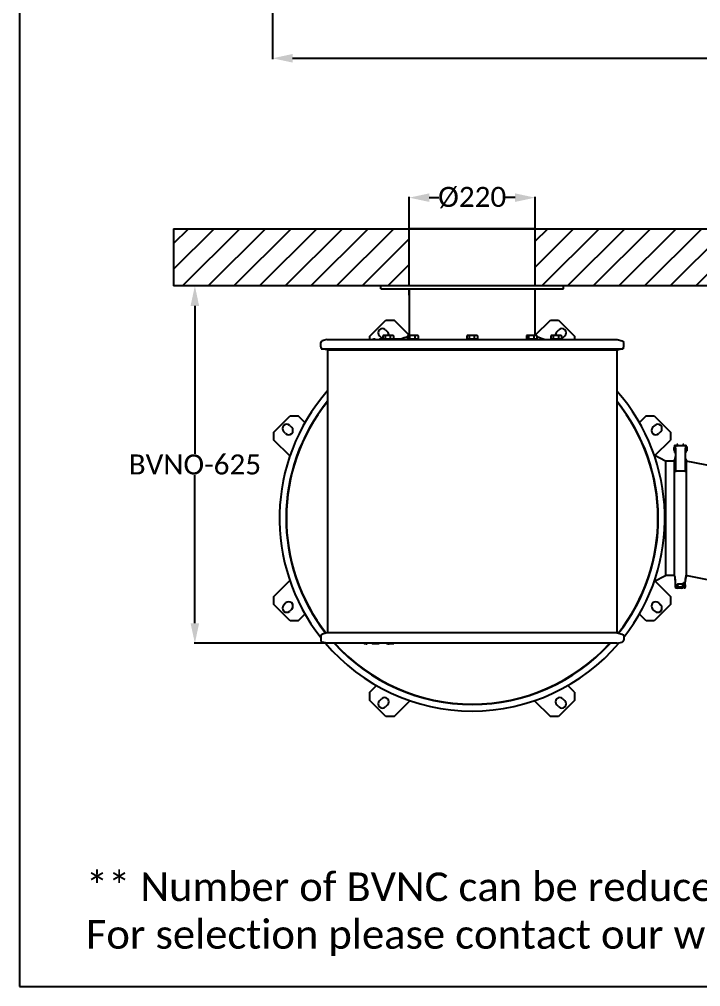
# Model space of a CAD drawing. Header units: millimetres. Extents: x 7589 to 12925, y 625 to 5429.
# Drawn here: x 7589 to 8781, y 625 to 2316 of the extents above; entities that cross this region are included whole.
import ezdxf

# ---------------------------------------------------------------- set-up
doc = ezdxf.new("R2010")
doc.units = ezdxf.units.MM
doc.header["$LTSCALE"] = 307.34
doc.header["$PDMODE"] = 3
doc.header["$PDSIZE"] = 8
doc.layers.get('0').update_dxf_attribs({"linetype": 'CONTINUOUS'})
doc.layers.get('Defpoints').update_dxf_attribs({"linetype": 'CONTINUOUS'})
doc.styles.get("Standard").update_dxf_attribs({"font": 'calibri.ttf'})
doc.dimstyles.get("Standard").update_dxf_attribs({"dimtxt": 35, "dimasz": 35, "dimexe": 1.5, "dimexo": 1, "dimtad": 1, "dimdsep": 46, "dimtxsty": 'Standard', "dimblk": '_FILLED', "dimblk1": '_FILLED', "dimblk2": '_FILLED', "dimcen": 0.09, "dimazin": 2, "dimtol": 1, "dimtp": 0.01, "dimtm": 0.01, "dimtfac": 1, "dimtofl": 0, "dimtmove": 0, "dimatfit": 3, "dimldrblk": '_FILLED', "dimfxl": 1, "dimtolj": 1, "dimarcsym": 0})

# ---------------------------------------------------------------- blocks, each defined once
blk = doc.blocks.new('_FILLED')
at = {"color": 0, "linetype": 'ByBlock'}
blk.add_solid([(0, 0), (-1, 0.214), (-1, -0.214)], dxfattribs=at)
blk = doc.blocks.new('*D49')
at = {"color": 0, "lineweight": -2}
for p, q in [((9697.7, 2702.2), (9697.7, 2246.6)), ((8032.3, 2365.3), (8032.3, 2246.6)), ((8067.3, 2248.1), (8862, 2248.1)), ((9662.7, 2248.1), (8867.9, 2248.1))]:
    blk.add_line(p, q, dxfattribs=at)
at = {"layer": 'Defpoints', "color": 0}
for p in [(9697.7, 2703.2), (8032.3, 2366.3), (9697.7, 2248.1)]:
    blk.add_point(p, dxfattribs=at)
at = {"color": 0, "linetype": 'ByBlock', "lineweight": -2, "xscale": 35, "yscale": 35, "zscale": 35, "rotation": 180}
blk.add_blockref('_FILLED', (8032.3, 2248.1), dxfattribs=at)
at = {"color": 0, "linetype": 'ByBlock', "lineweight": -2, "xscale": 35, "yscale": 35, "zscale": 35}
blk.add_blockref('_FILLED', (9697.7, 2248.1), dxfattribs=at)
at = {"color": 0, "insert": (8865, 2248.1), "char_height": 35, "attachment_point": 5}
blk.add_mtext('\\A1;\\A1;I', dxfattribs=at)
blk = doc.blocks.new('*D54')
at = {"color": 0, "lineweight": -2}
for p, q in [((8271.5, 1940.3), (8271.5, 2005.9)), ((8306.5, 2004.4), (8323, 2004.4)), ((8456.5, 2004.4), (8440.1, 2004.4)), ((8491.5, 1940.3), (8491.5, 2005.9))]:
    blk.add_line(p, q, dxfattribs=at)
at = {"layer": 'Defpoints', "color": 0}
for p in [(8491.5, 2004.4), (8271.5, 1939.3), (8491.5, 1939.3)]:
    blk.add_point(p, dxfattribs=at)
at = {"color": 0, "linetype": 'ByBlock', "lineweight": -2, "xscale": 35, "yscale": 35, "zscale": 35, "rotation": 180}
blk.add_blockref('_FILLED', (8271.5, 2004.4), dxfattribs=at)
at = {"color": 0, "linetype": 'ByBlock', "lineweight": -2, "xscale": 35, "yscale": 35, "zscale": 35}
blk.add_blockref('_FILLED', (8491.5, 2004.4), dxfattribs=at)
at = {"color": 0, "insert": (8381.5, 2004.4), "char_height": 35, "attachment_point": 5}
blk.add_mtext('\\A1;\\A1;%%C220', dxfattribs=at)
blk = doc.blocks.new('*D61')
at = {"color": 0, "lineweight": -2}
for p, q in [((8380.5, 1850.2), (7894.9, 1850.2)), ((7896.4, 1815.2), (7896.4, 1556.2)), ((7896.4, 1260.1), (7896.4, 1519.1)), ((8380.5, 1225.1), (7894.9, 1225.1))]:
    blk.add_line(p, q, dxfattribs=at)
at = {"layer": 'Defpoints', "color": 0}
for p in [(8381.5, 1850.2), (7896.4, 1225.1), (8381.5, 1225.1)]:
    blk.add_point(p, dxfattribs=at)
at = {"color": 0, "linetype": 'ByBlock', "lineweight": -2, "xscale": 35, "yscale": 35, "zscale": 35}
for p, rotation in [((7896.4, 1850.2), 90), ((7896.4, 1225.1), 270)]:
    blk.add_blockref('_FILLED', p, dxfattribs=dict(at, rotation=rotation))
at = {"color": 0, "insert": (7896.4, 1537.6), "char_height": 35, "attachment_point": 5}
blk.add_mtext('\\A1;\\A1;BVNO-625', dxfattribs=at)

msp = doc.modelspace()

# ---------------------------------------------------------------- hatches: boundary and pattern name
h = msp.add_hatch()
h.set_pattern_fill('ANSI31', color=0, scale=10)
h.set_pattern_definition([(45, (7173.21, 609.69), (-22.45064, 22.45064), [])])
h.paths.add_polyline_path([(8271.5372, 1850.15493), (8491.5372, 1850.15493), (8491.5372, 1950.15493), (8271.5372, 1950.15493)])
h.paths.add_polyline_path([(9855.61515, 1850.15493), (8541.5372, 1850.15493), (8221.5372, 1850.15493), (7859.25503, 1850.15493), (7859.25503, 1950.15493), (8430.11856, 1950.15493), (9906.7826, 1950.15493)])

# ---------------------------------------------------------------- linework, layer by layer
at = {"color": 0}
for p, q in [((7589.3549, 5428.59124), (7589.3549, 624.5987)), ((7859.25503, 1950.15493), (9906.7826, 1950.15493)), ((7859.25503, 1950.15493), (7859.25503, 1850.15493)), ((8271.5372, 1850.15493), (8271.5372, 1950.15493)), ((8491.5372, 1950.15493), (8271.5372, 1950.15493)), ((8491.5372, 1850.15493), (8491.5372, 1950.15493)), ((8221.5372, 1850.15493), (7859.25503, 1850.15493)), ((9906.7826, 1850.15493), (7859.25503, 1850.15493)), ((8221.5372, 1845.15493), (8381.5372, 1845.15493)), ((8271.5372, 1833.83422), (8271.5372, 1845.15493)), ((7589.3549, 824.5987), (7589.3549, 724.5987)), ((7589.3549, 624.5987), (12925.4311, 624.5987))]:
    msp.add_line(p, q, dxfattribs=at)
at = {"color": 0, "linetype": 'Continuous'}
for p, q in [((8221.5372, 1845.15493), (8221.5372, 1850.15493)), ((8541.5372, 1850.15493), (8221.5372, 1850.15493)), ((8221.5372, 1845.15493), (8221.5372, 1850.15493)), ((8541.5372, 1850.15493), (8221.5372, 1850.15493)), ((8221.5372, 1845.15493), (8541.5372, 1845.15493)), ((8221.5372, 1845.15493), (8541.5372, 1845.15493)), ((8271.54139, 1845.15493), (8271.54139, 1763.55493)), ((8491.5372, 1763.55493), (8491.5372, 1845.15493)), ((8541.5372, 1845.15493), (8541.5372, 1850.15493)), ((8541.5372, 1845.15493), (8541.5372, 1850.15493)), ((8202.34182, 1762.13963), (8230.6261, 1790.4239)), ((8230.6261, 1790.4239), (8244.76823, 1790.4239)), ((8271.54139, 1763.65074), (8244.76823, 1790.4239)), ((8491.5372, 1763.65493), (8518.30617, 1790.4239)), ((8518.30617, 1790.4239), (8532.4483, 1790.4239)), ((8532.4483, 1790.4239), (8560.73257, 1762.13963)), ((8202.34182, 1756.20623), (8202.34182, 1762.13963)), ((8222.82221, 1759.33691), (8219.28668, 1762.87244)), ((8225.79227, 1763.12483), (8225.35327, 1762.8404)), ((8225.35327, 1762.8404), (8225.35327, 1757.15493)), ((8226.5372, 1763.55493), (8225.79227, 1763.12484)), ((8242.5372, 1763.55493), (8226.5372, 1763.55493)), ((8229.08408, 1762.8404), (8229.08408, 1757.15493)), ((8229.89328, 1773.47904), (8233.42881, 1769.94351)), ((8238.26801, 1762.8404), (8238.26801, 1757.15493)), ((8242.5372, 1763.55493), (8243.28213, 1763.12484)), ((8243.28213, 1763.12483), (8243.72113, 1762.8404)), ((8243.72113, 1762.8404), (8243.72113, 1757.15493)), ((8268.84757, 1763.12483), (8268.40857, 1762.8404)), ((8268.40857, 1762.8404), (8268.40857, 1757.15493)), ((8269.5925, 1763.55493), (8268.84757, 1763.12484)), ((8285.5925, 1763.55493), (8269.5925, 1763.55493)), ((8272.13938, 1762.8404), (8272.13938, 1757.15493)), ((8281.32331, 1762.8404), (8281.32331, 1757.15493)), ((8285.5925, 1763.55493), (8286.33743, 1763.12484)), ((8286.33743, 1763.12483), (8286.77643, 1762.8404)), ((8286.77643, 1762.8404), (8286.77643, 1757.15493)), ((8372.79227, 1763.12483), (8372.35327, 1762.8404)), ((8372.35327, 1762.8404), (8372.35327, 1757.15493)), ((8373.5372, 1763.55493), (8372.79227, 1763.12484)), ((8389.5372, 1763.55493), (8373.5372, 1763.55493)), ((8376.08408, 1762.8404), (8376.08408, 1757.15493)), ((8385.26801, 1762.8404), (8385.26801, 1757.15493)), ((8389.5372, 1763.55493), (8390.28213, 1763.12484)), ((8390.28213, 1763.12483), (8390.72113, 1762.8404)), ((8390.72113, 1762.8404), (8390.72113, 1757.15493)), ((8476.73697, 1763.12483), (8476.29797, 1762.8404)), ((8476.29797, 1762.8404), (8476.29797, 1757.15493)), ((8477.4819, 1763.55493), (8476.73696, 1763.12484)), ((8493.4819, 1763.55493), (8477.4819, 1763.55493)), ((8480.02878, 1762.8404), (8480.02878, 1757.15493)), ((8489.2127, 1762.8404), (8489.2127, 1757.15493)), ((8493.4819, 1763.55493), (8494.22683, 1763.12484)), ((8494.22683, 1763.12483), (8494.66582, 1762.8404)), ((8494.66582, 1762.8404), (8494.66582, 1757.15493)), ((8519.79227, 1763.12483), (8519.35327, 1762.8404)), ((8519.35327, 1762.8404), (8519.35327, 1757.15493)), ((8520.5372, 1763.55493), (8519.79227, 1763.12484)), ((8536.5372, 1763.55493), (8520.5372, 1763.55493)), ((8523.08408, 1762.8404), (8523.08408, 1757.15493)), ((8529.64559, 1769.94351), (8533.18112, 1773.47904)), ((8532.26801, 1762.8404), (8532.26801, 1757.15493)), ((8536.5372, 1763.55493), (8537.28213, 1763.12484)), ((8537.28213, 1763.12483), (8537.72113, 1762.8404)), ((8537.72113, 1762.8404), (8537.72113, 1757.15493)), ((8543.78772, 1762.87244), (8540.25219, 1759.33691)), ((8560.73257, 1762.13963), (8560.73257, 1756.20623)), ((8116.5372, 1743.40111), (8116.5372, 1750.90874)), ((8127.64546, 1756.20623), (8118.95371, 1754.01135)), ((8127.64546, 1756.20623), (8635.42894, 1756.20623)), ((8209.89167, 1757.15493), (8208.64235, 1757.15493)), ((8208.64235, 1757.15493), (8208.90719, 1757.14347)), ((8210.15652, 1757.14347), (8209.89255, 1757.15493)), ((8218.46238, 1756.20623), (8219.30032, 1756.66493)), ((8219.30032, 1756.66493), (8219.37569, 1756.20623)), ((8224.5472, 1756.66493), (8219.30032, 1756.66493)), ((8225.0372, 1757.15493), (8224.5372, 1756.65493)), ((8224.5372, 1756.20623), (8224.5372, 1756.65493)), ((8244.5372, 1756.65493), (8224.5372, 1756.65493)), ((8244.0372, 1757.15493), (8225.0372, 1757.15493)), ((8244.0372, 1757.15493), (8244.5372, 1756.65493)), ((8244.5372, 1756.20623), (8244.5372, 1756.65493)), ((8245.11462, 1756.20623), (8245.95256, 1756.66493)), ((8245.95256, 1756.66493), (8246.02792, 1756.20623)), ((8259.27868, 1756.66493), (8245.95256, 1756.66493)), ((8249.87003, 1757.15493), (8251.11935, 1757.15493)), ((8259.35404, 1756.20623), (8259.27868, 1756.66493)), ((8268.0925, 1757.15493), (8267.5925, 1756.65493)), ((8267.5925, 1756.20623), (8267.5925, 1756.65493)), ((8287.5925, 1756.65493), (8267.5925, 1756.65493)), ((8287.0925, 1757.15493), (8268.0925, 1757.15493)), ((8287.0925, 1757.15493), (8287.5925, 1756.65493)), ((8287.5925, 1756.20623), (8287.5925, 1756.65493)), ((8372.0372, 1757.15493), (8371.5372, 1756.65493)), ((8371.5372, 1756.20623), (8371.5372, 1756.65493)), ((8391.5372, 1756.65493), (8371.5372, 1756.65493)), ((8391.0372, 1757.15493), (8372.0372, 1757.15493)), ((8391.0372, 1757.15493), (8391.5372, 1756.65493)), ((8391.5372, 1756.20623), (8391.5372, 1756.65493)), ((8475.9819, 1757.15493), (8475.4819, 1756.65493)), ((8475.4819, 1756.20623), (8475.4819, 1756.65493)), ((8495.4819, 1756.65493), (8475.4819, 1756.65493)), ((8494.9819, 1757.15493), (8475.9819, 1757.15493)), ((8494.9819, 1757.15493), (8495.4819, 1756.65493)), ((8495.4819, 1756.20623), (8495.4819, 1756.65493)), ((8519.0372, 1757.15493), (8518.5372, 1756.65493)), ((8518.5372, 1756.20623), (8518.5372, 1756.65493)), ((8538.5372, 1756.65493), (8518.5372, 1756.65493)), ((8538.0372, 1757.15493), (8519.0372, 1757.15493)), ((8538.0372, 1757.15493), (8538.5372, 1756.65493)), ((8538.5372, 1756.20623), (8538.5372, 1756.65493)), ((8635.42894, 1756.20623), (8644.12068, 1754.01135)), ((8646.5372, 1743.40111), (8646.5372, 1750.90874)), ((8117.5372, 1741.13623), (8117.5372, 1740.15493)), ((8117.5372, 1740.15493), (8645.5372, 1740.15493)), ((8127.64546, 1738.10363), (8119.5223, 1740.15493)), ((8127.64546, 1738.10363), (8635.42894, 1738.10363)), ((8128.5372, 1738.10363), (8128.5372, 1243.20623)), ((8634.5372, 1738.10363), (8634.5372, 1243.20623)), ((8635.42894, 1738.10363), (8643.5521, 1740.15493)), ((8645.5372, 1741.13623), (8645.5372, 1740.15493)), ((8034.76823, 1594.56603), (8063.0525, 1622.8503)), ((8063.0525, 1622.8503), (8077.19464, 1622.8503)), ((8089.05568, 1610.98926), (8077.19464, 1622.8503)), ((8685.87976, 1622.8503), (8674.08077, 1611.05131)), ((8685.87976, 1622.8503), (8700.0219, 1622.8503)), ((8700.0219, 1622.8503), (8728.30617, 1594.56603)), ((8034.76823, 1580.4239), (8034.76823, 1594.56603)), ((8055.24862, 1591.76332), (8051.71308, 1595.29885)), ((8062.31968, 1605.90545), (8065.85522, 1602.36992)), ((8697.21918, 1602.36992), (8700.75471, 1605.90545)), ((8711.36132, 1595.29885), (8707.82578, 1591.76332)), ((8728.30617, 1594.56603), (8728.30617, 1580.4239)), ((8063.11936, 1552.07277), (8034.76823, 1580.4239)), ((8701.18199, 1553.29972), (8728.30617, 1580.4239)), ((8734.34046, 1567.26241), (8734.34046, 1563.76242)), ((8734.54046, 1566.62759), (8734.54046, 1563.12759)), ((8735.34046, 1568.26241), (8735.49046, 1568.26241)), ((8735.54046, 1567.62759), (8735.54046, 1568.21253)), ((8735.54046, 1567.62759), (8735.69046, 1567.62759)), ((8735.54046, 1562.12759), (8735.69046, 1562.12759)), ((8735.74046, 1571.51241), (8736.94046, 1571.51241)), ((8735.74046, 1571.51195), (8735.74046, 1558.87759)), ((8735.74046, 1558.87759), (8736.94046, 1558.87759)), ((8736.92902, 1558.87759), (8736.92902, 1555.13529)), ((8736.94046, 1566.25693), (8736.94046, 1571.51195)), ((8737.61018, 1570.18282), (8736.94046, 1570.18282)), ((8736.94046, 1566.25693), (8736.94046, 1525.29251)), ((8740.9161, 1572.79692), (8739.4161, 1572.79692)), ((8739.4161, 1572.79657), (8739.4161, 1570.34175)), ((8740.15443, 1570.38678), (8739.50599, 1570.34506)), ((8740.9161, 1570.46336), (8740.9161, 1572.79657)), ((8741.14046, 1572.68775), (8740.9161, 1572.68775)), ((8741.14046, 1570.50062), (8741.14046, 1572.68775)), ((8750.35166, 1570.53193), (8741.52937, 1570.53195)), ((8751.4161, 1572.79692), (8749.9161, 1572.79692)), ((8749.9161, 1572.79657), (8749.9161, 1570.53193)), ((8750.83818, 1570.48487), (8750.74046, 1570.50062)), ((8751.4161, 1570.41449), (8751.4161, 1572.79657)), ((8751.94046, 1572.68775), (8751.4161, 1572.68775)), ((8751.96055, 1570.36957), (8751.64472, 1570.39345)), ((8751.94046, 1570.37109), (8751.94046, 1572.68775)), ((8754.92902, 1570.18282), (8754.27074, 1570.18282)), ((8754.92902, 1569.1886), (8754.92902, 1570.18282)), ((8754.94046, 1571.51241), (8756.14046, 1571.51241)), ((8754.94046, 1571.51195), (8754.94046, 1566.25691)), ((8754.94046, 1525.29251), (8754.94046, 1566.25691)), ((8754.94046, 1558.87759), (8756.14046, 1558.87759)), ((8756.14046, 1558.87759), (8756.14046, 1571.51195)), ((8756.29046, 1566.62759), (8756.14046, 1566.62759)), ((8756.29046, 1563.12759), (8756.14046, 1563.12759)), ((8757.29046, 1568.01241), (8756.19046, 1568.01241)), ((8756.34046, 1563.01241), (8756.19046, 1563.01241)), ((8756.34046, 1567.32772), (8756.34046, 1562.42747)), ((8757.49046, 1567.37759), (8756.39046, 1567.37759)), ((8757.49046, 1562.37759), (8756.39046, 1562.37759)), ((8757.34046, 1567.37759), (8757.34046, 1567.96253)), ((8757.54046, 1562.42747), (8757.54046, 1567.32771)), ((8719.4875, 1543.41474), (8699.80824, 1554.04154)), ((8719.4875, 1543.41474), (8719.4875, 1343.89527)), ((8719.5372, 1543.65493), (8719.5372, 1343.65493)), ((8735.47278, 1543.65493), (8719.5372, 1543.65493)), ((8736.94046, 1552.60381), (8735.47274, 1545.93644)), ((8735.47278, 1345.37378), (8735.47278, 1545.93655)), ((8755.598, 1545.93644), (8754.94046, 1548.92342)), ((8755.59796, 1545.93655), (8755.59796, 1345.36805)), ((8756.53537, 1343.65493), (8756.53537, 1543.65493)), ((8738.14046, 1525.29251), (8736.94046, 1525.29251)), ((8738.14029, 1525.54294), (8738.14023, 1526.3362)), ((8753.76372, 1526.3362), (8738.14024, 1526.3362)), ((8738.14046, 1526.86073), (8753.74046, 1526.86073)), ((8738.14046, 1525.2926), (8738.14046, 1525.54294)), ((8753.74046, 1526.3362), (8753.74046, 1525.29251)), ((8753.74046, 1525.54294), (8753.76372, 1525.54294)), ((8754.94046, 1525.29251), (8753.74046, 1525.29251)), ((8753.76372, 1526.3362), (8753.76372, 1525.54294)), ((8699.22782, 1332.95489), (8719.4875, 1343.89512)), ((8735.63136, 1343.65493), (8719.5372, 1343.65493)), ((8735.66825, 1343.18135), (8736.35441, 1336.2316)), ((8735.69392, 1342.89929), (8735.66825, 1343.18135)), ((8735.69405, 1342.89817), (8735.72344, 1342.6224)), ((8735.78537, 1341.99516), (8735.78537, 1339.05313)), ((8736.0758, 1339.05357), (8735.78537, 1339.05323)), ((8736.29698, 1336.81334), (8736.34218, 1336.34333)), ((8754.72739, 1336.272), (8755.25694, 1341.22296)), ((8755.72246, 1341.61216), (8754.84277, 1337.34177)), ((8755.72246, 1341.61216), (8755.29583, 1341.61206)), ((8034.76823, 1306.88596), (8062.81665, 1334.93438)), ((8701.18199, 1334.01014), (8728.30617, 1306.88596)), ((8736.34218, 1336.34333), (8736.47061, 1334.83132)), ((8736.39394, 1335.61544), (8736.47729, 1334.68323)), ((8736.42132, 1335.61782), (8736.43582, 1335.40495)), ((8736.42453, 1335.59195), (8736.42132, 1335.61782)), ((8736.47061, 1334.83132), (8736.51606, 1334.20026)), ((8736.47729, 1334.68323), (8736.54719, 1333.73327)), ((8736.52293, 1334.1004), (8736.68694, 1331.66334)), ((8736.64552, 1332.28612), (8736.79188, 1330.09212)), ((8736.74789, 1330.75709), (8736.90163, 1328.43357)), ((8736.85747, 1329.10545), (8736.99537, 1327.0045)), ((8736.97807, 1327.26961), (8736.96558, 1327.46064)), ((8736.97486, 1327.3187), (8736.97806, 1327.26968)), ((8736.97729, 1327.28133), (8737.05809, 1325.82114)), ((8736.97806, 1327.26969), (8737.11174, 1324.85216)), ((8736.97806, 1327.26968), (8736.99542, 1327.0038)), ((8736.99538, 1327.00433), (8736.97807, 1327.26961)), ((8737.00073, 1326.92223), (8736.99538, 1327.00433)), ((8737.04822, 1326.18795), (8737.00073, 1326.92223)), ((8737.05626, 1326.06244), (8737.04822, 1326.18795)), ((8737.04823, 1326.18785), (8737.05328, 1326.10897)), ((8737.05328, 1326.10897), (8737.05624, 1326.06258)), ((8737.05624, 1326.06258), (8737.07161, 1325.82093)), ((8737.07158, 1325.82188), (8737.05626, 1326.06244)), ((8737.06522, 1325.69231), (8737.11179, 1324.85057)), ((8737.07984, 1325.69143), (8737.07158, 1325.82189)), ((8737.0798, 1325.69143), (8737.07986, 1325.69053)), ((8737.11174, 1324.85216), (8737.20558, 1322.06959)), ((8737.1264, 1324.41739), (8737.1682, 1323.1752)), ((8737.13788, 1324.75847), (8737.15485, 1324.48133)), ((8737.15481, 1324.48125), (8737.13789, 1324.75864)), ((8738.82435, 1321.72707), (8737.22442, 1321.72707)), ((8737.23537, 1323.06758), (8737.23537, 1322.03878)), ((8737.42209, 1325.1038), (8737.41285, 1325.13879)), ((8740.82777, 1327.80103), (8737.84804, 1324.16022)), ((8742.73537, 1328.74309), (8738.59849, 1324.08957)), ((8738.83537, 1322.03878), (8738.83537, 1323.01851)), ((8740.56323, 1326.29968), (8739.31217, 1324.20858)), ((8741.33875, 1327.17205), (8740.53537, 1325.96524)), ((8740.53537, 1324.535), (8740.53537, 1326.25311)), ((8740.86668, 1326.41124), (8742.73537, 1328.74296)), ((8747.93537, 1322.935), (8742.13537, 1322.935)), ((8747.93537, 1321.335), (8742.13537, 1321.335)), ((8748.54363, 1328.74309), (8742.52711, 1328.74309)), ((8752.06477, 1324.08957), (8748.33537, 1328.74309)), ((8749.53537, 1327.24574), (8749.53537, 1324.535)), ((8750.58198, 1325.89533), (8751.7958, 1324.07196)), ((8750.75882, 1327.9416), (8753.27355, 1324.23264)), ((8751.13537, 1325.06404), (8751.13537, 1324.535)), ((8752.23537, 1323.06201), (8752.23537, 1322.02769)), ((8753.84633, 1321.71598), (8752.24626, 1321.71598)), ((8753.31279, 1323.06355), (8753.03379, 1323.07312)), ((8753.13957, 1331.86914), (8753.11871, 1331.72349)), ((8753.31279, 1323.06355), (8753.36144, 1323.062)), ((8753.83537, 1323.0461), (8753.31279, 1323.06355)), ((8753.36144, 1323.062), (8753.83537, 1323.0461)), ((8753.49285, 1324.28525), (8753.42463, 1324.05893)), ((8753.49283, 1324.28525), (8753.5165, 1324.36448)), ((8753.83537, 1322.02769), (8753.83537, 1323.0461)), ((8753.86483, 1322.05468), (8753.95887, 1324.84921)), ((8753.90245, 1323.17529), (8753.95896, 1324.85088)), ((8753.9109, 1324.41715), (8753.90351, 1324.29577)), ((8753.90368, 1324.29573), (8753.9293, 1324.7167)), ((8753.92926, 1324.71665), (8753.9109, 1324.41715)), ((8753.95887, 1324.84921), (8754.09345, 1327.28148)), ((8753.95896, 1324.85088), (8754.00051, 1325.60282)), ((8754.00798, 1325.96671), (8753.98699, 1325.63848)), ((8753.98703, 1325.63876), (8754.00795, 1325.96644)), ((8754.07843, 1327.01184), (8754.09267, 1327.26953)), ((8754.09642, 1327.32687), (8754.09267, 1327.26953)), ((8754.09345, 1327.2814), (8754.09642, 1327.32682)), ((8754.3838, 1331.66343), (8754.51445, 1333.60058)), ((8034.76823, 1292.74383), (8034.76823, 1306.88596)), ((8728.30617, 1306.88596), (8728.30617, 1292.74383)), ((8063.0525, 1264.45955), (8034.76823, 1292.74383)), ((8051.71308, 1292.01101), (8055.24862, 1295.54654)), ((8728.30617, 1292.74383), (8700.0219, 1264.45955)), ((8707.82578, 1295.54654), (8711.36132, 1292.01101)), ((8065.85522, 1284.93994), (8062.31968, 1281.40441)), ((8077.19464, 1264.45955), (8088.99363, 1276.25854)), ((8685.87976, 1264.45955), (8674.08077, 1276.25854)), ((8700.75471, 1281.40441), (8697.21918, 1284.93994)), ((8077.19464, 1264.45955), (8063.0525, 1264.45955)), ((8700.0219, 1264.45955), (8685.87976, 1264.45955)), ((8116.5372, 1237.90874), (8116.5372, 1230.40111)), ((8127.64546, 1243.20623), (8118.95371, 1241.01135)), ((8635.42894, 1243.20623), (8127.64546, 1243.20623)), ((8635.42894, 1243.20623), (8644.12068, 1241.01135)), ((8646.5372, 1237.90874), (8646.5372, 1230.40111)), ((8127.64546, 1225.10363), (8118.95371, 1227.29851)), ((8635.42894, 1225.10363), (8127.64546, 1225.10363)), ((8195.94644, 1224.15493), (8194.75523, 1224.15493)), ((8206.27793, 1224.64493), (8205.3578, 1225.10363)), ((8206.36069, 1225.10363), (8206.27793, 1224.64493)), ((8206.27793, 1224.64493), (8218.98417, 1224.64493)), ((8218.98417, 1224.64493), (8219.06693, 1225.10363)), ((8231.69042, 1224.64493), (8230.77029, 1225.10363)), ((8231.77318, 1225.10363), (8231.69042, 1224.64493)), ((8231.69042, 1224.64493), (8244.39667, 1224.64493)), ((8234.06518, 1224.15493), (8235.25639, 1224.15493)), ((8244.39667, 1224.64493), (8244.47942, 1225.10363)), ((8635.42894, 1225.10363), (8644.12068, 1227.29851)), ((8202.34182, 1139.31237), (8214.14081, 1151.11136)), ((8560.73257, 1139.31237), (8548.93358, 1151.11136)), ((8202.34182, 1125.17023), (8202.34182, 1139.31237)), ((8560.73257, 1139.31237), (8560.73257, 1125.17023)), ((8230.6261, 1096.88596), (8202.34182, 1125.17023)), ((8219.28668, 1124.43741), (8222.82221, 1127.97295)), ((8233.42881, 1117.36635), (8229.89328, 1113.83081)), ((8244.76823, 1096.88596), (8273.06439, 1125.18212)), ((8489.97107, 1125.22106), (8518.30617, 1096.88596)), ((8533.18112, 1113.83081), (8529.64559, 1117.36635)), ((8560.73257, 1125.17023), (8532.4483, 1096.88596)), ((8540.25219, 1127.97295), (8543.78772, 1124.43741)), ((8244.76823, 1096.88596), (8230.6261, 1096.88596)), ((8532.4483, 1096.88596), (8518.30617, 1096.88596))]:
    msp.add_line(p, q, dxfattribs=at)
for p, q in [((9151.53537, 1467.15493), (8755.59796, 1543.65493)), ((9151.53537, 1265.15493), (8755.43145, 1343.65493))]:
    msp.add_line(p, q)
for points in [[(8738.13344, 1570.30737), (8737.93374, 1570.28945), (8737.61581, 1570.18661), (8737.33838, 1569.99993), (8737.12322, 1569.74394), (8736.98708, 1569.43857), (8736.94046, 1569.10733)], [(8739.50599, 1570.34506), (8738.71215, 1570.31577), (8738.13345, 1570.30727)], [(8741.14046, 1570.50062), (8740.89595, 1570.46381), (8740.59738, 1570.42766), (8740.15443, 1570.38678)], [(8751.64472, 1570.39345), (8751.36593, 1570.4191), (8751.12917, 1570.44521), (8750.93696, 1570.47056), (8750.83901, 1570.48558)], [(8753.74747, 1570.30727), (8753.55728, 1570.30893), (8753.11935, 1570.31699), (8752.70278, 1570.33036), (8752.31353, 1570.34826), (8751.96055, 1570.36957)], [(8754.94046, 1569.10733), (8754.89384, 1569.43857), (8754.7577, 1569.74394), (8754.54255, 1569.99993), (8754.26511, 1570.18661), (8753.94718, 1570.28945), (8753.74749, 1570.30737)], [(8754.52355, 1333.73337), (8754.59345, 1334.68333), (8754.76178, 1336.56594), (8754.84183, 1337.34196)], [(8754.07583, 1327.01198), (8754.16539, 1328.37745), (8754.27809, 1330.08062), (8754.3838, 1331.66343)]]:
    msp.add_lwpolyline(points, dxfattribs=at)
for centre, radius, start, end in [((8224.58998, 1768.17574), 7.5, 45, 225), ((8228.12551, 1764.64021), 7.5, 225, 248.27984416), ((8228.12551, 1764.64021), 7.5, 351.64939187, 45), ((8381.5372, 1443.65493), 337, 109.6430463, 111.68884377), ((8381.5372, 1443.65493), 337, 68.11302918, 70.35791812), ((8534.94889, 1764.64021), 7.5, 135, 188.35062471), ((8538.48442, 1768.17574), 7.5, 315, 135), ((8534.94889, 1764.64021), 7.5, 291.72018161, 315), ((8119.7372, 1750.90874), 3.2, 104.1723377, 180), ((8119.7372, 1743.40111), 3.2, 180, 225.84642369), ((8249.81092, 1753.79627), 3.3651, 69.35395403, 76.62448495), ((8643.3372, 1750.90874), 3.2, 0, 75.8276623), ((8643.3372, 1743.40111), 3.2, 314.15357631, 0), ((8381.5372, 1443.65493), 337, 138.76925597, 218.30419587), ((8381.5372, 1443.65493), 337, 321.85339031, 41.27876956), ((8381.5372, 1443.65493), 325.58474, 141.10530422, 218.16903539), ((8381.5372, 1443.65493), 325, 141.22938599, 218.2145404), ((8381.5372, 1443.65493), 325.58474, 321.84133191, 38.90343598), ((8381.5372, 1443.65493), 325, 321.79471037, 38.7708594), ((8057.01638, 1600.60215), 7.5, 45, 225), ((8706.05801, 1600.60215), 7.5, 315, 135), ((8060.55192, 1597.06662), 7.5, 225, 45), ((8702.52248, 1597.06662), 7.5, 135, 315), ((8735.34046, 1567.26241), 1, 90, 180), ((8735.34046, 1563.76241), 1, 180, 216.85648853), ((8735.54046, 1566.62759), 1, 90, 180), ((8735.54046, 1563.12759), 1, 180, 270), ((8735.49046, 1568.21241), 0.05, 0.13304851, 90), ((8735.69046, 1567.57759), 0.05, 22.60474835, 90), ((8735.69046, 1562.17759), 0.05, 270, 337.40021362), ((8756.19046, 1567.96241), 0.05, 90, 179.86274237), ((8756.19046, 1563.06241), 0.05, 180.1428953, 270), ((8756.29046, 1566.67759), 0.05, 270, 359.89130177), ((8756.29046, 1563.07759), 0.05, 0.10843968, 90), ((8756.39046, 1567.32759), 0.05, 90, 179.8571047), ((8756.39046, 1562.42759), 0.05, 180.13725763, 270), ((8757.29046, 1567.96241), 0.05, 0.13725763, 90), ((8757.49046, 1567.32759), 0.05, 0.1369043, 90), ((8757.49046, 1562.42759), 0.05, 270, 359.86274237), ((8753.74045, 1524.36873), 2.492, 89.46328771, 89.99968951), ((8759.41746, 1344.15815), 23.77849, 183.6820837, 184.80730606), ((8766.95345, 1344.77773), 31.33991, 184.78143875, 185.23051317), ((8776.18265, 1345.62904), 40.60829, 185.23954549, 185.8185973), ((8745.41241, 1339.07504), 9.62706, 180.13039674, 200.22824106), ((8778.12006, 1331.30454), 41.27892, 185.36309422, 185.59949551), ((8761.07717, 1329.55494), 24.14752, 185.00954911, 185.41646452), ((8754.92549, 1328.96097), 17.96725, 185.38254158, 186.76386117), ((8762.41591, 1329.75868), 25.49887, 185.58566192, 186.18337535), ((8749.97692, 1328.36903), 12.9834, 186.74184736, 189.32637403), ((8129.95522, 1287.43024), 608.329, 3.3655323, 3.4918372), ((8747.14797, 1327.90546), 10.11672, 189.33211122, 192.56880376), ((8747.44138, 1327.98402), 10.41861, 189.58696587, 191.76647129), ((8728.95239, 1322.02775), 8.28306, 358.89587059, 0.0762779), ((8728.0101, 1323.0657), 9.22527, 0.01169994, 0.47828134), ((8748.88126, 1328.27848), 11.88828, 191.7406692, 192.50618725), ((8751.03214, 1328.79891), 14.10244, 192.67792709, 195.04242938), ((8751.76869, 1328.93724), 14.84986, 192.57516523, 194.82043522), ((8751.85337, 1329.01387), 14.95132, 195.02121504, 195.16025767), ((8726.27141, 1323.00619), 12.56396, 0.05616084, 1.06158933), ((8740.98296, 1322.45533), 2.32913, 146.48478755, 149.00200985), ((8742.13537, 1324.535), 3.2, 193.6972298, 270), ((8742.13537, 1324.535), 1.6, 180, 270), ((8747.93537, 1324.535), 3.2, 270, 0), ((8747.93537, 1324.535), 1.6, 270, 0), ((8760.19693, 1326.12475), 8.34301, 195.0396679, 195.72613912), ((8759.36171, 1325.88936), 7.47526, 195.72454802, 196.46301062), ((8758.58395, 1325.65957), 6.66426, 196.46346879, 197.26013455), ((8760.56638, 1322.01658), 8.33109, 179.9235719, 181.09717291), ((8761.49367, 1323.0618), 9.2583, 179.85059917, 179.99869331), ((8764.52073, 1323.04883), 12.28539, 179.17112356, 179.82692841), ((8756.99135, 1325.12144), 4.98333, 199.6306431, 202.0805581), ((8751.96885, 1288.16282), 34.92633, 88.47405216, 89.21560096), ((8752.13638, 1296.288), 26.79967, 88.37770279, 89.33592118), ((8748.76758, 1333.60347), 4.38952, 327.57526191, 332.37935513), ((8748.75622, 1333.60874), 4.402, 327.59572396, 332.38730044), ((8748.7707, 1333.60128), 4.3857, 332.38589649, 333.99097265), ((8748.80214, 1333.58497), 4.35033, 332.38416641, 334.00246034), ((8748.82852, 1333.57339), 4.32151, 333.987161, 336.65237181), ((8748.82439, 1333.57424), 4.32563, 334.00103959, 337.25291343), ((8748.86714, 1333.55629), 4.27928, 336.65763956, 337.25302414), ((8748.84483, 1333.56546), 4.30338, 337.25542849, 337.76457534), ((8748.86382, 1333.55767), 4.28288, 337.25314866, 338.4144484), ((8746.91211, 1332.62501), 6.26862, 340.54451053, 346.16447597), ((8746.8568, 1332.64425), 6.32728, 340.54709906, 345.98560759), ((8748.85085, 1333.56302), 4.29689, 337.76443884, 339.16517907), ((8748.85655, 1333.56056), 4.2907, 338.41438405, 339.16869961), ((8748.86754, 1333.55678), 4.27906, 339.16375664, 342.26759824), ((8748.86267, 1333.55837), 4.2842, 339.16691176, 341.2718478), ((8751.7936, 1282.46069), 40.63117, 88.25097449, 88.4465431), ((8751.19475, 1262.7306), 60.37022, 87.98937929, 88.38239831), ((8748.88236, 1333.55157), 4.26336, 341.27342085, 342.37533641), ((8748.88936, 1333.54963), 4.2561, 342.26969849, 342.92259195), ((8748.88867, 1333.54955), 4.25674, 342.37551168, 342.92710935), ((8753.39201, 1332.28985), 0.43481, 185.57577797, 191.7631051), ((8753.43586, 1332.29828), 0.47943, 191.67632891, 193.04454571), ((8753.47998, 1332.30899), 0.52483, 193.09620888, 197.73706608), ((8746.4693, 1332.74253), 6.72704, 345.97270947, 351.28706558), ((8746.27892, 1332.7811), 6.92077, 346.16329082, 351.22194427), ((8753.76727, 1332.42782), 0.83625, 205.89524579, 209.73590109), ((8753.75473, 1332.42114), 0.82206, 205.85906755, 208.95298735), ((8753.81907, 1332.45615), 0.8953, 208.92042226, 209.66794293), ((8753.84649, 1332.47211), 0.92701, 209.68420826, 210.43493035), ((8745.85181, 1332.85204), 7.3537, 351.18358009, 352.31922613), ((8666.90447, 1350.25509), 90.39899, 343.15498932, 343.3048055), ((8715.4281, 1335.71883), 39.74484, 343.28120526, 343.40041895), ((8729.71212, 1331.47838), 24.84464, 343.36130172, 344.28949752), ((8729.81953, 1331.44492), 24.7322, 343.3643542, 344.29675423), ((9314.6208, 1290.04885), 561.76222, 176.50487959, 176.61914828), ((9211.49452, 1296.52171), 458.43311, 176.35848434, 176.47392175), ((8057.01638, 1286.70771), 7.5, 135, 315), ((8060.55192, 1290.24324), 7.5, 315, 135), ((8702.52248, 1290.24324), 7.5, 45, 225), ((8706.05801, 1286.70771), 7.5, 225, 45), ((8119.7372, 1237.90874), 3.2, 104.1723377, 180), ((8643.3372, 1237.90874), 3.2, 0, 75.8276623), ((8119.7372, 1230.40111), 3.2, 180, 255.8276623), ((8381.5372, 1443.65493), 337, 220.27620875, 319.62768377), ((8381.5372, 1443.65493), 325.58474, 222.23205772, 317.7707596), ((8381.5372, 1443.65493), 325, 222.32870669, 317.68005147), ((8235.18162, 1228.1987), 4.05261, 286.84187577, 289.22945585), ((8643.3372, 1230.40111), 3.2, 284.1723377, 0), ((8224.58998, 1119.13411), 7.5, 135, 315), ((8228.12551, 1122.66965), 7.5, 315, 135), ((8534.94889, 1122.66965), 7.5, 45, 225), ((8538.48442, 1119.13411), 7.5, 225, 45)]:
    msp.add_arc(centre, radius, start, end, dxfattribs=at)
for points, knots in [([(8227.21867, 1763.55493), (8226.97634, 1763.55493), (8226.47327, 1763.47006), (8226.0163, 1763.25418), (8225.79227, 1763.12484)], [0, 0, 0, 0, 0.4836754733, 1, 1, 1, 1]), ([(8229.08408, 1762.8404), (8228.79663, 1763.04586), (8228.21579, 1763.39986), (8227.53944, 1763.55493), (8227.21867, 1763.55493)], [0, 0, 0, 0, 0.5241566924, 1, 1, 1, 1]), ([(8233.67604, 1763.55493), (8232.89976, 1763.55493), (8231.3445, 1763.41849), (8229.83004, 1763.057), (8229.08408, 1762.8404)], [0, 0, 0, 0, 0.499843523, 1, 1, 1, 1]), ([(8238.26801, 1762.8404), (8237.52205, 1763.057), (8236.00758, 1763.4185), (8234.45232, 1763.55493), (8233.67604, 1763.55493)], [0, 0, 0, 0, 0.5001565426, 1, 1, 1, 1]), ([(8240.99457, 1763.55493), (8240.53075, 1763.55493), (8239.58198, 1763.41145), (8238.701, 1763.05214), (8238.26801, 1762.8404)], [0, 0, 0, 0, 0.490390966, 1, 1, 1, 1]), ([(8243.72113, 1762.8404), (8243.28813, 1763.05214), (8242.40716, 1763.41146), (8241.45838, 1763.55493), (8240.99457, 1763.55493)], [0, 0, 0, 0, 0.509609419, 1, 1, 1, 1]), ([(8270.27398, 1763.55493), (8270.03165, 1763.55493), (8269.52858, 1763.47006), (8269.0716, 1763.25418), (8268.84757, 1763.12484)], [0, 0, 0, 0, 0.4836754733, 1, 1, 1, 1]), ([(8272.13938, 1762.8404), (8271.85193, 1763.04586), (8271.27109, 1763.39986), (8270.59474, 1763.55493), (8270.27398, 1763.55493)], [0, 0, 0, 0, 0.5241566924, 1, 1, 1, 1]), ([(8276.73135, 1763.55493), (8275.95507, 1763.55493), (8274.39981, 1763.41849), (8272.88534, 1763.057), (8272.13938, 1762.8404)], [0, 0, 0, 0, 0.499843523, 1, 1, 1, 1]), ([(8281.32331, 1762.8404), (8280.57735, 1763.057), (8279.06289, 1763.4185), (8277.50763, 1763.55493), (8276.73135, 1763.55493)], [0, 0, 0, 0, 0.5001565426, 1, 1, 1, 1]), ([(8284.04987, 1763.55493), (8283.58605, 1763.55493), (8282.63728, 1763.41145), (8281.7563, 1763.05214), (8281.32331, 1762.8404)], [0, 0, 0, 0, 0.490390966, 1, 1, 1, 1]), ([(8286.77643, 1762.8404), (8286.34344, 1763.05214), (8285.46246, 1763.41146), (8284.51369, 1763.55493), (8284.04987, 1763.55493)], [0, 0, 0, 0, 0.509609419, 1, 1, 1, 1]), ([(8374.21867, 1763.55493), (8373.97634, 1763.55493), (8373.47327, 1763.47006), (8373.0163, 1763.25418), (8372.79227, 1763.12484)], [0, 0, 0, 0, 0.4836754733, 1, 1, 1, 1]), ([(8376.08408, 1762.8404), (8375.79663, 1763.04586), (8375.21579, 1763.39986), (8374.53944, 1763.55493), (8374.21867, 1763.55493)], [0, 0, 0, 0, 0.5241566924, 1, 1, 1, 1]), ([(8380.67604, 1763.55493), (8379.89976, 1763.55493), (8378.3445, 1763.41849), (8376.83004, 1763.057), (8376.08408, 1762.8404)], [0, 0, 0, 0, 0.499843523, 1, 1, 1, 1]), ([(8385.26801, 1762.8404), (8384.52205, 1763.057), (8383.00758, 1763.4185), (8381.45232, 1763.55493), (8380.67604, 1763.55493)], [0, 0, 0, 0, 0.5001565426, 1, 1, 1, 1]), ([(8387.99457, 1763.55493), (8387.53075, 1763.55493), (8386.58198, 1763.41145), (8385.701, 1763.05214), (8385.26801, 1762.8404)], [0, 0, 0, 0, 0.490390966, 1, 1, 1, 1]), ([(8390.72113, 1762.8404), (8390.28813, 1763.05214), (8389.40716, 1763.41146), (8388.45838, 1763.55493), (8387.99457, 1763.55493)], [0, 0, 0, 0, 0.509609419, 1, 1, 1, 1]), ([(8478.16337, 1763.55493), (8477.92104, 1763.55493), (8477.41797, 1763.47006), (8476.961, 1763.25418), (8476.73696, 1763.12484)], [0, 0, 0, 0, 0.4836754733, 1, 1, 1, 1]), ([(8480.02878, 1762.8404), (8479.74133, 1763.04586), (8479.16048, 1763.39986), (8478.48413, 1763.55493), (8478.16337, 1763.55493)], [0, 0, 0, 0, 0.5241566924, 1, 1, 1, 1]), ([(8484.62074, 1763.55493), (8483.84446, 1763.55493), (8482.2892, 1763.41849), (8480.77473, 1763.057), (8480.02878, 1762.8404)], [0, 0, 0, 0, 0.499843523, 1, 1, 1, 1]), ([(8489.2127, 1762.8404), (8488.46675, 1763.057), (8486.95228, 1763.4185), (8485.39702, 1763.55493), (8484.62074, 1763.55493)], [0, 0, 0, 0, 0.5001565426, 1, 1, 1, 1]), ([(8491.93926, 1763.55493), (8491.47545, 1763.55493), (8490.52667, 1763.41145), (8489.6457, 1763.05214), (8489.2127, 1762.8404)], [0, 0, 0, 0, 0.490390966, 1, 1, 1, 1]), ([(8494.66582, 1762.8404), (8494.23283, 1763.05214), (8493.35186, 1763.41146), (8492.40308, 1763.55493), (8491.93926, 1763.55493)], [0, 0, 0, 0, 0.509609419, 1, 1, 1, 1]), ([(8521.21867, 1763.55493), (8520.97634, 1763.55493), (8520.47327, 1763.47006), (8520.0163, 1763.25418), (8519.79227, 1763.12484)], [0, 0, 0, 0, 0.4836754733, 1, 1, 1, 1]), ([(8523.08408, 1762.8404), (8522.79663, 1763.04586), (8522.21579, 1763.39986), (8521.53944, 1763.55493), (8521.21867, 1763.55493)], [0, 0, 0, 0, 0.5241566924, 1, 1, 1, 1]), ([(8527.67604, 1763.55493), (8526.89976, 1763.55493), (8525.3445, 1763.41849), (8523.83004, 1763.057), (8523.08408, 1762.8404)], [0, 0, 0, 0, 0.499843523, 1, 1, 1, 1]), ([(8532.26801, 1762.8404), (8531.52205, 1763.057), (8530.00758, 1763.4185), (8528.45232, 1763.55493), (8527.67604, 1763.55493)], [0, 0, 0, 0, 0.5001565426, 1, 1, 1, 1]), ([(8534.99457, 1763.55493), (8534.53075, 1763.55493), (8533.58198, 1763.41145), (8532.701, 1763.05214), (8532.26801, 1762.8404)], [0, 0, 0, 0, 0.490390966, 1, 1, 1, 1]), ([(8537.72113, 1762.8404), (8537.28813, 1763.05214), (8536.40716, 1763.41146), (8535.45838, 1763.55493), (8534.99457, 1763.55493)], [0, 0, 0, 0, 0.509609419, 1, 1, 1, 1]), ([(8206.31444, 1756.2273), (8206.65445, 1756.51212), (8207.38271, 1756.97807), (8208.2374, 1757.15489), (8208.64235, 1757.15491)], [0, 0, 0, 0, 0.5227377219, 1, 1, 1, 1]), ([(8206.66616, 1756.22727), (8206.94582, 1756.38423), (8207.53551, 1756.62367), (8208.17261, 1756.67044), (8208.47751, 1756.64404)], [0, 0, 0, 0, 0.5116953497, 1, 1, 1, 1]), ([(8208.47751, 1756.64404), (8208.59077, 1756.63424), (8209.05466, 1756.56692), (8209.49986, 1756.39028), (8209.8077, 1756.21481)], [0, 0, 0, 0, 0.2428948823, 1, 1, 1, 1]), ([(8208.90719, 1757.14347), (8209.27212, 1757.11188), (8210.02766, 1756.90455), (8210.67609, 1756.47528), (8210.98217, 1756.21729)], [0, 0, 0, 0, 0.4778176146, 1, 1, 1, 1]), ([(8212.23088, 1756.21781), (8211.92487, 1756.47565), (8211.27661, 1756.90468), (8210.52132, 1757.11189), (8210.15652, 1757.14347)], [0, 0, 0, 0, 0.5221716682, 1, 1, 1, 1]), ([(8248.18656, 1756.68107), (8248.44759, 1756.83166), (8248.99258, 1757.07021), (8249.5833, 1757.15492), (8249.87003, 1757.15491)], [0, 0, 0, 0, 0.5124354672, 1, 1, 1, 1]), ([(8249.87003, 1757.15491), (8250.05079, 1757.15491), (8250.29327, 1757.13325), (8250.53003, 1757.08415), (8250.58937, 1757.07009)], [0, 0, 0, 0, 0.747721135, 1, 1, 1, 1]), ([(8250.99743, 1756.94525), (8251.04462, 1756.92751), (8251.23527, 1756.8511), (8251.41933, 1756.75848), (8251.55353, 1756.68105)], [0, 0, 0, 0, 0.2455056101, 1, 1, 1, 1]), ([(8252.80296, 1756.681), (8252.54191, 1756.83161), (8251.99688, 1757.0702), (8251.4061, 1757.15492), (8251.11935, 1757.15492)], [0, 0, 0, 0, 0.5124370483, 1, 1, 1, 1]), ([(8739.77506, 1570.3621), (8739.80032, 1570.3808), (8739.87839, 1570.44567), (8739.94045, 1570.54495), (8739.94046, 1570.61644)], [0, 0, 0, 0, 0.3053814471, 1, 1, 1, 1]), ([(8738.14046, 1526.86073), (8737.8487, 1526.86073), (8737.42364, 1526.81665), (8736.94024, 1526.5005), (8736.94046, 1526.33589)], [0, 0, 0, 0, 0.6393161203, 1, 1, 1, 1]), ([(8754.94046, 1526.33589), (8754.94068, 1526.49777), (8754.46926, 1526.81181), (8754.05076, 1526.85794), (8753.76379, 1526.86062)], [0, 0, 0, 0, 0.3606421649, 1, 1, 1, 1]), ([(8735.63135, 1343.72959), (8735.60692, 1343.90272), (8735.5357, 1344.44848), (8735.47281, 1344.99786), (8735.47278, 1345.37378)], [0, 0, 0, 0, 0.3174599254, 1, 1, 1, 1]), ([(8755.41293, 1343.34026), (8755.4101, 1343.17967), (8755.38338, 1342.47219), (8755.31515, 1341.76708), (8755.25694, 1341.22296)], [0, 0, 0, 0, 0.2269069519, 1, 1, 1, 1]), ([(8755.59796, 1345.36805), (8755.59795, 1345.27016), (8755.57539, 1344.73057), (8755.50528, 1344.19449), (8755.44395, 1343.75694)], [0, 0, 0, 0, 0.1813733509, 1, 1, 1, 1]), ([(8736.42129, 1335.61781), (8736.41528, 1335.66382), (8736.39045, 1335.86814), (8736.37008, 1336.07296), (8736.35441, 1336.2316)], [0, 0, 0, 0, 0.2254434573, 1, 1, 1, 1]), ([(8737.23392, 1321.86814), (8737.23319, 1321.83289), (8737.22003, 1321.80275), (8737.23636, 1321.72708), (8737.22442, 1321.72707)], [0, 0, 0, 0, 0.7470785212, 1, 1, 1, 1]), ([(8737.23505, 1323.14273), (8737.23389, 1323.28329), (8737.39325, 1323.61139), (8737.6005, 1323.87959), (8737.73664, 1324.03062)], [0, 0, 0, 0, 0.4087273214, 1, 1, 1, 1]), ([(8738.20954, 1323.08582), (8738.23113, 1323.12605), (8738.32034, 1323.33331), (8738.39175, 1323.54722), (8738.44347, 1323.71916)], [0, 0, 0, 0, 0.2027403844, 1, 1, 1, 1]), ([(8738.82435, 1321.72707), (8738.85062, 1321.72709), (8738.80435, 1321.89529), (8738.83537, 1321.96102), (8738.83537, 1322.03878)], [0, 0, 0, 0, 0.2525630605, 1, 1, 1, 1]), ([(8739.15915, 1323.97271), (8739.11148, 1323.9049), (8738.96644, 1323.6825), (8738.83035, 1323.42523), (8738.83322, 1323.23896)], [0, 0, 0, 0, 0.3079350603, 1, 1, 1, 1]), ([(8740.53632, 1328.66609), (8740.72763, 1328.70126), (8741.4024, 1328.82234), (8742.06631, 1329.00744), (8742.52711, 1329.1775)], [0, 0, 0, 0, 0.2836681753, 1, 1, 1, 1]), ([(8740.53632, 1328.66608), (8740.64535, 1328.52769), (8740.81367, 1328.33932), (8740.94673, 1328.01566), (8740.87567, 1327.85956), (8740.82773, 1327.80096)], [0, 0, 0, 0, 0.5327258638, 0.7710580232, 1, 1, 1, 1]), ([(8752.47276, 1331.24984), (8752.3514, 1331.01148), (8751.77821, 1330.05369), (8750.84278, 1329.28188), (8750.04048, 1328.99931)], [0, 0, 0, 0, 0.2392284375, 1, 1, 1, 1]), ([(8750.75881, 1327.9416), (8750.60145, 1328.17339), (8751.03687, 1328.84966), (8751.50377, 1329.54431), (8752.02273, 1330.39557), (8752.32606, 1330.96156), (8752.47277, 1331.24977)], [0, 0, 0, 0, 0.2239864827, 0.4822853584, 0.741445102, 1, 1, 1, 1]), ([(8752.23663, 1323.22656), (8752.2372, 1323.27508), (8752.18966, 1323.52881), (8752.03538, 1323.74328), (8751.9119, 1323.90768)], [0, 0, 0, 0, 0.1909637474, 1, 1, 1, 1]), ([(8752.06477, 1324.08957), (8752.07736, 1324.07386), (8752.10101, 1324.04257), (8752.1208, 1324.00848), (8752.12851, 1323.99106)], [0, 0, 0, 0, 0.5138242295, 1, 1, 1, 1]), ([(8752.12851, 1323.99106), (8752.13078, 1323.98595), (8752.13492, 1323.97568), (8752.13827, 1323.96512), (8752.13969, 1323.95984)], [0, 0, 0, 0, 0.505560663, 1, 1, 1, 1]), ([(8752.23681, 1321.85705), (8752.23754, 1321.8218), (8752.25073, 1321.79167), (8752.23432, 1321.71599), (8752.24626, 1321.71598)], [0, 0, 0, 0, 0.7471045875, 1, 1, 1, 1]), ([(8752.37352, 1323.24816), (8752.381, 1323.22964), (8752.39572, 1323.19375), (8752.41132, 1323.15822), (8752.41927, 1323.14115)], [0, 0, 0, 0, 0.5147329471, 1, 1, 1, 1]), ([(8752.41927, 1323.14115), (8752.42369, 1323.13166), (8752.43262, 1323.11307), (8752.44213, 1323.09478), (8752.44699, 1323.08587)], [0, 0, 0, 0, 0.5079033702, 1, 1, 1, 1]), ([(8752.95782, 1332.29979), (8752.95744, 1332.2912), (8752.95733, 1332.27379), (8752.95843, 1332.25641), (8752.95927, 1332.24765)], [0, 0, 0, 0, 0.4942933425, 1, 1, 1, 1]), ([(8752.96635, 1332.20125), (8752.96468, 1332.20936), (8752.96179, 1332.22546), (8752.95982, 1332.2417), (8752.95909, 1332.24974)], [0, 0, 0, 0, 0.5063781342, 1, 1, 1, 1]), ([(8752.96633, 1332.2012), (8752.96813, 1332.19253), (8752.97226, 1332.17503), (8752.97731, 1332.15777), (8752.98009, 1332.14907)], [0, 0, 0, 0, 0.4925000684, 1, 1, 1, 1]), ([(8752.98009, 1332.14907), (8752.98469, 1332.13464), (8752.99534, 1332.10538), (8753.00803, 1332.07696), (8753.01498, 1332.0626)], [0, 0, 0, 0, 0.4871653079, 1, 1, 1, 1]), ([(8753.01499, 1332.06259), (8753.00804, 1332.07695), (8752.99535, 1332.10539), (8752.98471, 1332.13466), (8752.9801, 1332.1491)], [0, 0, 0, 0, 0.5128238505, 1, 1, 1, 1]), ([(8753.83628, 1323.17752), (8753.838, 1323.31336), (8753.70228, 1323.62703), (8753.54101, 1323.90747), (8753.42463, 1324.05893)], [0, 0, 0, 0, 0.4156224971, 1, 1, 1, 1]), ([(8753.84633, 1321.71598), (8753.82006, 1321.71599), (8753.86644, 1321.8842), (8753.83537, 1321.94993), (8753.83537, 1322.02769)], [0, 0, 0, 0, 0.2525525871, 1, 1, 1, 1]), ([(8753.83537, 1323.0461), (8753.83537, 1323.06662), (8753.83539, 1323.11239), (8753.83613, 1323.15817), (8753.83673, 1323.18341)], [0, 0, 0, 0, 0.4483523616, 1, 1, 1, 1]), ([(8194.75523, 1224.15494), (8194.30963, 1224.15493), (8193.37927, 1224.32903), (8192.56602, 1224.80086), (8192.18642, 1225.09218)], [0, 0, 0, 0, 0.4821964659, 1, 1, 1, 1]), ([(8196.07148, 1225.08289), (8195.80089, 1224.94453), (8195.23788, 1224.72802), (8194.34533, 1224.61751), (8193.45316, 1224.73451), (8192.89106, 1224.95496), (8192.62092, 1225.09521)], [0, 0, 0, 0, 0.2544083872, 0.4997406911, 0.745209256, 1, 1, 1, 1]), ([(8197.31151, 1225.08259), (8196.93333, 1224.79408), (8196.12356, 1224.32704), (8195.19847, 1224.15495), (8194.75523, 1224.15494)], [0, 0, 0, 0, 0.5176419253, 1, 1, 1, 1]), ([(8195.94662, 1224.15494), (8196.38981, 1224.15497), (8197.31478, 1224.32707), (8198.12447, 1224.79405), (8198.50262, 1225.08251)], [0, 0, 0, 0, 0.4823589583, 1, 1, 1, 1]), ([(8234.06517, 1224.15494), (8233.75084, 1224.15494), (8233.10751, 1224.2384), (8232.50567, 1224.47691), (8232.2166, 1224.62878)], [0, 0, 0, 0, 0.4904808139, 1, 1, 1, 1]), ([(8235.91382, 1224.62881), (8235.62474, 1224.47693), (8235.02288, 1224.2384), (8234.37952, 1224.15494), (8234.06517, 1224.15494)], [0, 0, 0, 0, 0.509520243, 1, 1, 1, 1]), ([(8235.25639, 1224.15494), (8235.34855, 1224.15494), (8235.71979, 1224.16874), (8236.08858, 1224.23906), (8236.35579, 1224.31992)], [0, 0, 0, 0, 0.2481785529, 1, 1, 1, 1]), ([(8236.51636, 1224.3722), (8236.56624, 1224.3896), (8236.76715, 1224.46404), (8236.96231, 1224.55381), (8237.10518, 1224.62889)], [0, 0, 0, 0, 0.2466120689, 1, 1, 1, 1])]:
    msp.add_open_spline(points, degree=3, knots=knots, dxfattribs=at)
for points in [[(8741.52937, 1570.53195), (8741.39931, 1570.53195), (8741.26923, 1570.51891), (8741.14046, 1570.50062)], [(8750.74046, 1570.50061), (8750.61173, 1570.5189), (8750.48168, 1570.53195), (8750.35166, 1570.53193)], [(8735.63136, 1343.7296), (8735.64925, 1343.60285), (8735.65873, 1343.47479), (8735.66244, 1343.34684)], [(8735.66825, 1343.18135), (8735.66601, 1343.23613), (8735.66369, 1343.29092), (8735.66298, 1343.34574)], [(8755.41294, 1343.34026), (8755.41539, 1343.4795), (8755.42459, 1343.61898), (8755.44392, 1343.75689)], [(8736.99542, 1327.0038), (8737.01315, 1326.73182), (8737.0308, 1326.45984), (8737.04823, 1326.18785)], [(8737.16827, 1326.24886), (8737.12565, 1326.50204), (8737.09315, 1326.75694), (8737.06539, 1327.01218)], [(8737.13789, 1324.75864), (8737.11884, 1325.06959), (8737.09949, 1325.38052), (8737.07984, 1325.69143)], [(8737.07986, 1325.69053), (8737.09946, 1325.37986), (8737.11879, 1325.06917), (8737.13788, 1324.75847)], [(8737.23505, 1323.14268), (8737.20857, 1323.58888), (8737.18192, 1324.03508), (8737.15481, 1324.48125)], [(8737.73662, 1324.03062), (8737.62382, 1324.38592), (8737.51767, 1324.74349), (8737.42209, 1325.1038)], [(8737.42239, 1325.10381), (8737.51987, 1324.74403), (8737.63715, 1324.38985), (8737.73663, 1324.03062)], [(8737.84804, 1324.16022), (8737.81213, 1324.11633), (8737.77601, 1324.07233), (8737.73569, 1324.03245)], [(8738.44346, 1323.71915), (8738.46638, 1323.79576), (8738.48868, 1323.87266), (8738.50678, 1323.95055)], [(8738.50719, 1323.94546), (8738.5219, 1324.00077), (8738.56073, 1324.05255), (8738.6085, 1324.08406)], [(8739.15914, 1323.9727), (8739.21349, 1324.04993), (8739.26743, 1324.12831), (8739.30918, 1324.21301)], [(8742.52711, 1328.74309), (8741.86302, 1328.74309), (8741.19967, 1328.69748), (8740.53632, 1328.66609)], [(8750.04048, 1328.99931), (8749.56303, 1328.83113), (8749.04983, 1328.74298), (8748.54363, 1328.74309)], [(8751.5709, 1328.54819), (8751.32654, 1328.31485), (8751.03779, 1328.1322), (8750.75881, 1327.9416)], [(8750.75881, 1327.9416), (8751.05444, 1328.10519), (8751.32732, 1328.31403), (8751.5709, 1328.54819)], [(8752.32351, 1329.48618), (8752.11353, 1329.14471), (8751.86081, 1328.82504), (8751.5709, 1328.54819)], [(8751.5709, 1328.54819), (8751.8599, 1328.82599), (8752.11318, 1329.14492), (8752.32356, 1329.48614)], [(8751.7958, 1324.07196), (8751.83261, 1324.01665), (8751.86931, 1323.96077), (8751.91323, 1323.91091)], [(8752.21979, 1323.68223), (8752.24448, 1323.6035), (8752.27003, 1323.52501), (8752.29766, 1323.44726)], [(8752.82289, 1330.53706), (8752.69339, 1330.17149), (8752.52667, 1329.81655), (8752.32351, 1329.48618)], [(8752.32356, 1329.48614), (8752.52711, 1329.81627), (8752.69332, 1330.17151), (8752.8228, 1330.53709)], [(8753.13952, 1331.86912), (8753.10343, 1331.91465), (8753.06989, 1331.96251), (8753.04113, 1332.013)], [(8753.04722, 1332.00252), (8753.07461, 1331.9559), (8753.10598, 1331.91153), (8753.13958, 1331.86917)], [(8753.42463, 1324.05893), (8753.35838, 1324.097), (8753.32145, 1324.17231), (8753.27819, 1324.2353)], [(8753.90351, 1324.29572), (8753.88086, 1323.923), (8753.85849, 1323.55025), (8753.83627, 1323.1775)], [(8753.9293, 1324.7167), (8753.94828, 1325.02407), (8753.9675, 1325.33143), (8753.98703, 1325.63876)], [(8754.00795, 1325.96644), (8754.03033, 1326.31497), (8754.05305, 1326.66348), (8754.07583, 1327.01198)], [(8754.07583, 1327.01198), (8754.05306, 1326.66357), (8754.03036, 1326.31515), (8754.00798, 1325.96671)], [(8754.72739, 1336.272), (8754.70514, 1336.06402), (8754.68262, 1335.85598), (8754.65251, 1335.64899)]]:
    msp.add_open_spline(points, degree=3, dxfattribs=at)

# ---------------------------------------------------------------- texts
at = {"color": 0, "insert": (7705.79189, 824.25317), "char_height": 50, "width": 2761.1054183, "attachment_point": 1}
msp.add_mtext('** Number of BVNC can be reduced by using higher capacity BVNCs,\\PFor selection please contact our website or refer BVNC catalogue.', dxfattribs=at)

# ---------------------------------------------------------------- dimensions: what is measured, and where the dimension line sits
at = {"color": 0}
for base, p1, p2, text, picture, middle in [((9697.66062, 2248.05759), (8032.28479, 2366.25215), (9697.66062, 2703.18346), '\\A1;I', '*D49', (8864.9727, 2248.05759)), ((8491.5372, 2004.44384), (8271.5372, 1939.26897), (8491.5372, 1939.26897), '\\A1;%%C220', '*D54', (8381.5372, 2004.44384))]:
    dim = msp.add_linear_dim(base=base, p1=p1, p2=p2, text=text, dimstyle='Standard', override={"dimtad": 0, "dimtih": 1, "dimtoh": 1, "dimdec": 4, "dimzin": 0, "dimtxsty": 'Standard', "dimcen": 62.865, "dimadec": 0, "dimazin": 0, "dimtdec": 4, "dimtzin": 0}, dxfattribs=at)
    dim.commit()
    dim.dimension.update_dxf_attribs({"geometry": picture, "text_midpoint": middle})
dim = msp.add_linear_dim(base=(7896.35332, 1225.10363), p1=(8381.5372, 1850.15493), p2=(8381.5372, 1225.10363), angle=90, text='\\A1;BVNO-625', dimstyle='Standard', override={"dimtad": 0, "dimtih": 1, "dimtoh": 1, "dimdec": 4, "dimzin": 0, "dimtxsty": 'Standard', "dimcen": 62.865, "dimadec": 0, "dimazin": 0, "dimtdec": 4, "dimtzin": 0}, dxfattribs=at)
dim.commit()
dim.dimension.update_dxf_attribs({"geometry": '*D61', "text_midpoint": (7896.35332, 1537.62928)})

doc.saveas('drawing.dxf')
